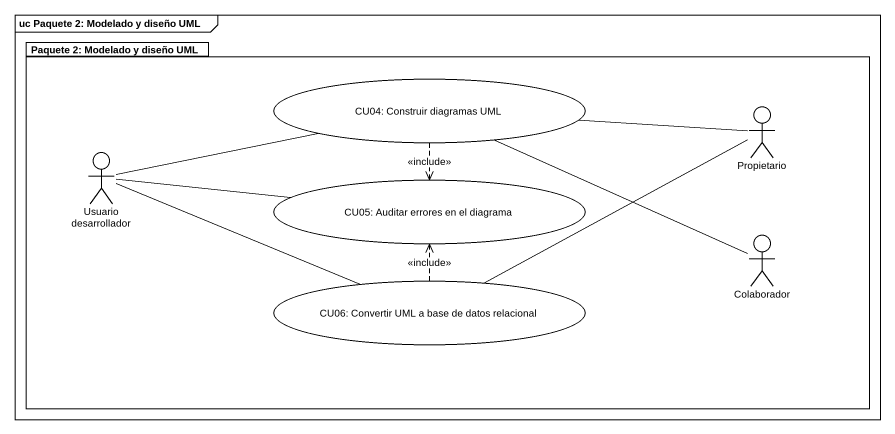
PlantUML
@startuml
mainframe uc Paquete 2: Modelado y diseño UML
package "Paquete 2: Modelado y diseño UML" as Paquete_2_Modelado_y_diseño {
  usecase "CU04: Construir diagramas UML" as CU04_Construir_diagramas_UML
  actor Propietario
  actor "Usuario desarrollador" as Usuario_desarrollador
  usecase "CU05: Auditar errores en el diagrama" as CU05_Auditar_errores_en_el
  actor Colaborador
  usecase "CU06: Convertir UML a base de datos relacional" as CU06_Convertir_UML_a_base
}
CU04_Construir_diagramas_UML ..> CU05_Auditar_errores_en_el : <<include>>
Propietario -left- CU04_Construir_diagramas_UML
Propietario -left- CU06_Convertir_UML_a_base
Usuario_desarrollador -right- CU04_Construir_diagramas_UML
Usuario_desarrollador -right- CU05_Auditar_errores_en_el
Usuario_desarrollador -right- CU06_Convertir_UML_a_base
Colaborador -left- CU04_Construir_diagramas_UML
CU06_Convertir_UML_a_base .up.> CU05_Auditar_errores_en_el : <<include>>
@enduml
